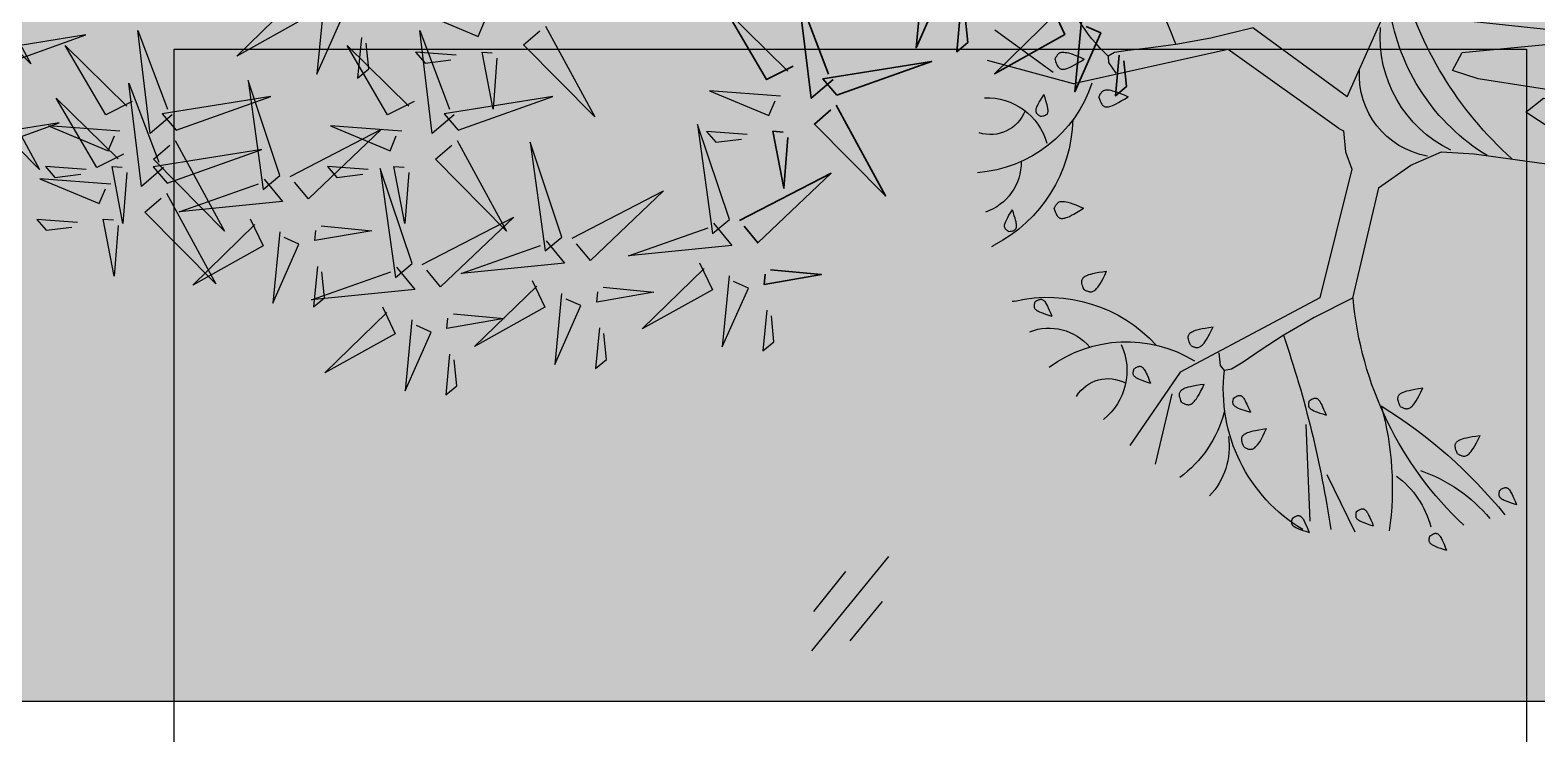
# Model space of a CAD drawing. Header units: millimetres. Extents: x -3567 to 83618, y -21481 to 19784.
# Drawn here: x 4691 to 5796, y 5631 to 6147 of the extents above; entities that cross this region are included whole.
import ezdxf

# ---------------------------------------------------------------- set-up
doc = ezdxf.new("R2010")
doc.units = ezdxf.units.MM
doc.header["$LTSCALE"] = 150
doc.linetypes.add('DASHED', pattern=[19.05, 12.7, -6.35])
for name, color, linetype in [('ad-Elevation 10', 8, 'Continuous'), ('ad-Furniture', 8, 'Continuous'), ('ad-Glass Sectionline', 140, 'Continuous')]:
    doc.layers.add(name, color=color, linetype=linetype)
doc.layers.add('ad-Landscape', color=7, linetype='Continuous', true_color=0x007f00)
doc.layers.add('ad-Landscape 2', color=7, linetype='Continuous', lineweight=35, true_color=0x264c00)

# ---------------------------------------------------------------- blocks, each defined once
blk = doc.blocks.new('bamboo')
at = {"layer": 'ad-Landscape'}
for points in [[(-522.5, -784.4), (-446.1, -924.8), (-556.4, -813.5), (-531, -791.7)], [(-37.9, -810.4), (-18.1, -852), (-127, -912.8), (-30.8, -819)], [(7.8, -830.7), (-2.8, -940.7), (37.7, -849.4), (14.9, -839.3)], [(265.2, -851.8), (154.9, -843.6), (247, -882.2), (256.7, -859.1)], [(-507.7, -932.3), (-361.1, -879.9), (-529.5, -906.9), (-507.7, -932.3)], [(-227.1, -1003.5), (-261, -1032.7), (-280.5, -872.8), (-234.3, -995)], [(66.1, -883.9), (60.1, -946.8), (77.4, -932.6), (73.3, -892.5)], [(209.8, -1003.5), (175.9, -1032.7), (156.4, -872.8), (202.6, -995)], [(351.2, -866.2), (427.7, -1006.6), (317.3, -895.4), (342.8, -873.5)], [(-288.9, -983), (-330, -1003.7), (-393.1, -896), (-297.3, -990.3)], [(148, -983), (106.8, -1003.7), (43.8, -896), (139.5, -990.3)], [(213.1, -911.3), (150.1, -906.6), (164.7, -923.5), (204.7, -918.6)], [(276.1, -916), (270.1, -994.8), (253.1, -906.4), (268.9, -907.6)], [(-508.9, -948), (-432.5, -1088.4), (-542.8, -977.2), (-517.4, -955.3)], [(-240.7, -1085.3), (-274.6, -1114.5), (-294.1, -954.6), (-248, -1076.9)], [(-60.1, -1097.9), (-109.5, -950.3), (-85.9, -1119.2), (-60.1, -1097.9)], [(-302.5, -1064.9), (-343.7, -1085.5), (-406.8, -977.8), (-311, -1072.1)], [(-221, -1027.7), (-74.4, -975.4), (-242.8, -1002.3), (-221, -1027.7)], [(215.9, -1027.7), (362.5, -975.4), (194.1, -1002.3), (215.9, -1027.7)], [(715.7, -974.6), (605.5, -966.3), (697.6, -1004.9), (707.3, -981.8)], [(-548.6, -1068.6), (-402.1, -1016.3), (-570.5, -1043.2), (-548.6, -1068.6)], [(-308.2, -1029.1), (-418.5, -1020.8), (-326.4, -1059.4), (-316.7, -1036.4)], [(-44.4, -1099.5), (97.5, -1025.9), (-15.9, -1134), (-37.3, -1108.1)], [(128.7, -1029.1), (18.4, -1020.8), (110.5, -1059.4), (120.2, -1036.4)], [(636.2, -1166.1), (586.8, -1018.5), (610.3, -1187.4), (636.2, -1166.1)], [(-222.2, -1043.5), (-145.8, -1183.9), (-256.1, -1072.6), (-230.7, -1050.8)], [(214.7, -1043.5), (291.1, -1183.9), (180.8, -1072.6), (206.2, -1050.8)], [(376.8, -1193.4), (327.4, -1045.8), (350.9, -1214.7), (376.8, -1193.4)], [(663.7, -1034), (600.7, -1029.3), (615.2, -1046.2), (655.2, -1041.3)], [(-234.6, -1109.5), (-88.1, -1057.2), (-256.5, -1084.1), (-234.6, -1109.5)], [(-360.3, -1088.6), (-423.3, -1083.8), (-408.7, -1100.8), (-368.8, -1095.8)], [(-297.3, -1093.3), (-303.3, -1172), (-320.3, -1083.6), (-304.5, -1084.8)], [(76.6, -1088.6), (13.6, -1083.8), (28.1, -1100.8), (68.1, -1095.8)], [(144.7, -1234.3), (95.3, -1086.7), (118.8, -1255.6), (144.7, -1234.3)], [(139.6, -1093.3), (133.6, -1172), (116.6, -1083.6), (132.3, -1084.8)], [(-321.9, -1110.9), (-432.1, -1102.7), (-340, -1141.2), (-330.3, -1118.2)], [(-84.4, -1103.5), (-56, -1138), (-216.2, -1154.2), (-93.1, -1110.6)], [(-235.8, -1125.3), (-159.4, -1265.7), (-269.7, -1154.4), (-244.3, -1132.6)], [(392.5, -1194.9), (534.4, -1121.4), (420.9, -1229.4), (399.6, -1203.5)], [(-373.9, -1170.4), (-436.9, -1165.7), (-422.4, -1182.6), (-382.4, -1177.7)], [(-310.9, -1175.1), (-316.9, -1253.9), (-334, -1165.5), (-318.2, -1166.6)], [(-106.2, -1164.9), (-86.3, -1206.5), (-195.3, -1267.4), (-99.1, -1173.5)], [(160.4, -1235.8), (302.3, -1162.3), (188.8, -1270.3), (167.5, -1244.4)], [(-60.5, -1185.2), (-71, -1295.3), (-30.6, -1204), (-53.4, -1193.8)], [(3.9, -1175.6), (82.5, -1183.2), (-6.2, -1198.4), (-4.7, -1182.7)], [(611.8, -1171.7), (640.3, -1206.2), (480.1, -1222.4), (603.2, -1178.8)], [(352.4, -1199), (380.9, -1233.5), (220.7, -1249.7), (343.8, -1206.1)], [(590.1, -1233.1), (609.9, -1274.7), (501, -1335.5), (597.2, -1241.7)], [(120.3, -1239.9), (148.8, -1274.4), (-11.4, -1290.6), (111.7, -1247)], [(-2.1, -1238.5), (-8.1, -1301.4), (9.1, -1287.1), (5, -1247.1)], [(330.7, -1260.4), (350.5, -1301.9), (241.6, -1362.8), (337.8, -1269)], [(635.8, -1253.4), (625.3, -1363.4), (665.7, -1272.1), (642.9, -1262)], [(376.4, -1280.6), (365.9, -1390.7), (406.3, -1299.4), (383.5, -1289.3)], [(440.8, -1271), (519.4, -1278.6), (430.7, -1293.8), (432.2, -1278.1)], [(98.6, -1301.3), (118.4, -1342.9), (9.5, -1403.7), (105.7, -1309.9)], [(694.2, -1306.6), (688.2, -1369.5), (705.4, -1355.3), (701.3, -1315.3)], [(144.3, -1321.5), (133.8, -1431.6), (174.2, -1340.3), (151.4, -1330.2)], [(208.7, -1311.9), (287.3, -1319.5), (198.6, -1334.7), (200.1, -1319)], [(434.8, -1333.9), (428.8, -1396.8), (446, -1382.6), (441.9, -1342.5)], [(202.7, -1374.8), (196.7, -1437.7), (213.9, -1423.5), (209.8, -1383.4)]]:
    blk.add_lwpolyline(points, dxfattribs=at)
at = {"layer": 'ad-Landscape 2'}
for points in [[(936.1, -789.8), (925.6, -899.8), (966.1, -808.5), (943.2, -798.4)], [(796.9, -949), (763, -978.1), (743.5, -818.2), (789.6, -940.5)], [(1136.2, -837.6), (1156, -879.2), (1047.1, -940.1), (1143.3, -846.3)], [(735.1, -928.5), (693.9, -949.2), (630.8, -841.5), (726.6, -935.8)], [(994.5, -843), (988.5, -905.9), (1005.7, -891.7), (1001.6, -851.6)], [(1181.9, -857.9), (1171.4, -968), (1211.8, -876.7), (1189, -866.6)], [(803, -973.2), (949.5, -920.8), (781.1, -947.8), (803, -973.2)], [(1240.3, -911.2), (1234.3, -974.1), (1251.5, -959.9), (1247.4, -919.8)], [(801.8, -988.9), (878.2, -1129.3), (767.9, -1018.1), (793.3, -996.2)], [(726.7, -1038.7), (720.7, -1117.5), (703.7, -1029.1), (719.4, -1030.3)], [(651.9, -1167.6), (793.8, -1094.1), (680.3, -1202.1), (659, -1176.3)], [(700.2, -1243.7), (778.8, -1251.3), (690.1, -1266.6), (691.6, -1250.8)]]:
    blk.add_lwpolyline(points, dxfattribs=at)
blk = doc.blocks.new('A$C279134A6')
at = {"layer": 'ad-Landscape', "linetype": 'Continuous'}
for p, q in [((313.1, 712.5), (317.1, 804.7)), ((333.1, 760.2), (359.9, 815)), ((185.4, 683.3), (169.6, 750.2)), ((352.6, 400.1), (423.7, 240.5)), ((72.2, 376.9), (16.7, 336.4))]:
    blk.add_line(p, q, dxfattribs=at)
for points in [[(431.2, 819.1), (431, 819.7), (430.9, 820.2), (430.8, 820.7), (430.7, 821.2), (430.6, 821.7), (430.6, 822.2), (430.5, 822.7), (430.5, 823.1), (430.6, 823.6), (430.7, 824), (430.8, 824.5), (431.1, 824.9), (431.4, 825.3), (431.8, 825.8), (432.3, 826.2), (432.9, 826.7), (433.7, 827.2), (434.6, 827.7), (435.8, 828.3), (437.3, 829), (439.2, 829.7), (441.5, 830.5), (444.2, 831.4), (447.4, 832.4)], [(431.2, 819.1), (432.3, 818.3), (433.3, 817.6), (434.2, 817.2), (434.9, 816.8), (435.6, 816.6), (436.1, 816.4), (436.6, 816.3), (437.1, 816.3), (437.6, 816.4), (438, 816.4), (438.4, 816.6), (438.9, 816.8), (439.3, 817.1), (439.8, 817.5), (440.3, 818), (440.8, 818.6), (441.3, 819.3), (441.9, 820.3), (442.5, 821.4), (443.2, 822.9), (444.1, 824.6), (445, 826.8), (446.1, 829.4), (447.4, 832.4)], [(300.1, 802.1), (300, 802.7), (299.8, 803.2), (299.7, 803.7), (299.6, 804.2), (299.6, 804.7), (299.5, 805.2), (299.5, 805.7), (299.5, 806.1), (299.5, 806.6), (299.6, 807), (299.8, 807.5), (300, 807.9), (300.3, 808.3), (300.7, 808.8), (301.2, 809.2), (301.9, 809.7), (302.6, 810.2), (303.6, 810.8), (304.8, 811.3), (306.3, 812), (308.1, 812.7), (310.4, 813.5), (313.1, 814.4), (316.4, 815.5)], [(300.1, 802.1), (301.3, 801.3), (302.3, 800.7), (303.2, 800.2), (303.9, 799.8), (304.5, 799.6), (305.1, 799.4), (305.6, 799.4), (306.1, 799.3), (306.5, 799.4), (306.9, 799.5), (307.4, 799.6), (307.8, 799.8), (308.3, 800.1), (308.7, 800.5), (309.2, 801), (309.7, 801.6), (310.2, 802.3), (310.8, 803.3), (311.5, 804.4), (312.2, 805.9), (313, 807.7), (314, 809.8), (315.1, 812.4), (316.4, 815.5)], [(361.3, 795.8), (361.2, 796.3), (361, 796.8), (360.9, 797.4), (360.8, 797.9), (360.7, 798.4), (360.7, 798.9), (360.7, 799.3), (360.7, 799.8), (360.7, 800.2), (360.8, 800.7), (361, 801.1), (361.2, 801.6), (361.5, 802), (361.9, 802.4), (362.4, 802.9), (363, 803.4), (363.8, 803.9), (364.8, 804.4), (366, 805), (367.5, 805.6), (369.3, 806.4), (371.6, 807.2), (374.3, 808.1), (377.5, 809.1)], [(361.3, 795.8), (362.5, 795), (363.5, 794.3), (364.3, 793.8), (365.1, 793.5), (365.7, 793.2), (366.3, 793.1), (366.8, 793), (367.2, 793), (367.7, 793), (368.1, 793.1), (368.6, 793.2), (369, 793.4), (369.5, 793.7), (369.9, 794.1), (370.4, 794.6), (370.9, 795.2), (371.4, 796), (372, 796.9), (372.6, 798.1), (373.4, 799.5), (374.2, 801.3), (375.2, 803.5), (376.3, 806), (377.5, 809.1)], [(497.8, 775.5), (497.6, 776), (497.5, 776.5), (497.4, 777.1), (497.3, 777.6), (497.2, 778.1), (497.2, 778.6), (497.1, 779), (497.1, 779.5), (497.2, 779.9), (497.3, 780.4), (497.4, 780.8), (497.7, 781.3), (498, 781.7), (498.4, 782.1), (498.9, 782.6), (499.5, 783.1), (500.3, 783.6), (501.2, 784.1), (502.4, 784.7), (503.9, 785.3), (505.8, 786.1), (508, 786.9), (510.8, 787.8), (514, 788.8)], [(497.8, 775.5), (498.9, 774.7), (499.9, 774), (500.8, 773.5), (501.5, 773.2), (502.2, 772.9), (502.7, 772.8), (503.2, 772.7), (503.7, 772.7), (504.2, 772.7), (504.6, 772.8), (505, 772.9), (505.5, 773.1), (505.9, 773.4), (506.4, 773.8), (506.9, 774.3), (507.4, 774.9), (507.9, 775.7), (508.5, 776.6), (509.1, 777.8), (509.8, 779.2), (510.7, 781), (511.6, 783.2), (512.7, 785.7), (514, 788.8)], [(254.4, 734.2), (253.5, 732.3), (252.9, 730.7), (252.5, 729.4), (252.2, 728.3), (252.1, 727.4), (252, 726.6), (252.1, 725.8), (252.2, 725.2), (252.4, 724.6), (252.6, 724), (252.9, 723.4), (253.3, 722.9), (253.9, 722.3), (254.5, 721.8), (255.4, 721.3), (256.3, 720.8), (257.5, 720.3), (259, 719.8), (260.7, 719.3), (262.8, 718.7), (265.3, 718.2), (268.2, 717.6), (271.7, 717), (275.8, 716.4)], [(254.4, 734.2), (255, 734.5), (255.7, 734.8), (256.4, 735.1), (257.1, 735.4), (257.7, 735.7), (258.4, 735.9), (259.1, 736.1), (259.7, 736.2), (260.3, 736.2), (261, 736.2), (261.6, 736.2), (262.3, 736), (263, 735.7), (263.7, 735.2), (264.5, 734.7), (265.3, 733.9), (266.2, 733), (267.2, 731.9), (268.3, 730.4), (269.5, 728.6), (270.8, 726.3), (272.3, 723.6), (273.9, 720.3), (275.8, 716.4)], [(457.9, 740.6), (457.1, 738.8), (456.5, 737.2), (456, 735.9), (455.8, 734.7), (455.6, 733.8), (455.6, 733), (455.6, 732.3), (455.7, 731.6), (455.9, 731), (456.1, 730.4), (456.5, 729.9), (456.9, 729.3), (457.4, 728.8), (458.1, 728.3), (458.9, 727.7), (459.9, 727.2), (461.1, 726.7), (462.5, 726.2), (464.2, 725.7), (466.3, 725.2), (468.8, 724.6), (471.8, 724.1), (475.2, 723.5), (479.3, 722.9)], [(457.9, 740.6), (458.6, 740.9), (459.3, 741.3), (459.9, 741.6), (460.6, 741.9), (461.3, 742.1), (461.9, 742.3), (462.6, 742.5), (463.2, 742.6), (463.9, 742.7), (464.5, 742.7), (465.1, 742.6), (465.8, 742.4), (466.5, 742.1), (467.2, 741.7), (468, 741.1), (468.8, 740.4), (469.7, 739.5), (470.7, 738.3), (471.8, 736.8), (473, 735), (474.3, 732.8), (475.8, 730), (477.5, 726.8), (479.3, 722.9)], [(326.6, 591.6), (193.3, 662.6), (145.5, 732.7)], [(194.9, 691.6), (194.1, 689.8), (193.5, 688.2), (193.1, 686.9), (192.8, 685.8), (192.6, 684.8), (192.6, 684), (192.6, 683.3), (192.8, 682.7), (192.9, 682), (193.2, 681.4), (193.5, 680.9), (193.9, 680.3), (194.4, 679.8), (195.1, 679.3), (195.9, 678.8), (196.9, 678.2), (198.1, 677.7), (199.5, 677.2), (201.2, 676.7), (203.3, 676.2), (205.8, 675.6), (208.8, 675.1), (212.3, 674.5), (216.3, 673.9)], [(194.9, 691.6), (195.6, 692), (196.3, 692.3), (197, 692.6), (197.6, 692.9), (198.3, 693.1), (199, 693.3), (199.6, 693.5), (200.2, 693.6), (200.9, 693.7), (201.5, 693.7), (202.1, 693.6), (202.8, 693.4), (203.5, 693.1), (204.2, 692.7), (205, 692.1), (205.8, 691.4), (206.8, 690.5), (207.7, 689.3), (208.8, 687.9), (210, 686), (211.4, 683.8), (212.8, 681.1), (214.5, 677.8), (216.3, 673.9)], [(244, 687.6), (243.9, 688.2), (243.8, 688.7), (243.7, 689.2), (243.6, 689.7), (243.5, 690.2), (243.4, 690.7), (243.4, 691.2), (243.4, 691.6), (243.5, 692.1), (243.6, 692.5), (243.7, 693), (243.9, 693.4), (244.2, 693.8), (244.7, 694.3), (245.2, 694.7), (245.8, 695.2), (246.6, 695.7), (247.5, 696.2), (248.7, 696.8), (250.2, 697.5), (252.1, 698.2), (254.3, 699), (257.1, 699.9), (260.3, 700.9)], [(244, 687.6), (245.2, 686.8), (246.2, 686.2), (247.1, 685.7), (247.8, 685.3), (248.5, 685.1), (249, 684.9), (249.5, 684.8), (250, 684.8), (250.4, 684.9), (250.9, 684.9), (251.3, 685.1), (251.8, 685.3), (252.2, 685.6), (252.7, 686), (253.2, 686.5), (253.7, 687.1), (254.2, 687.8), (254.8, 688.8), (255.4, 689.9), (256.1, 691.4), (256.9, 693.1), (257.9, 695.3), (259, 697.9), (260.3, 700.9)], [(316.2, 690.2), (316.1, 690.7), (316, 691.2), (315.9, 691.8), (315.8, 692.3), (315.7, 692.8), (315.6, 693.2), (315.6, 693.7), (315.6, 694.2), (315.7, 694.6), (315.8, 695.1), (315.9, 695.5), (316.1, 695.9), (316.4, 696.4), (316.9, 696.8), (317.4, 697.3), (318, 697.8), (318.8, 698.3), (319.7, 698.8), (320.9, 699.4), (322.4, 700), (324.3, 700.7), (326.5, 701.6), (329.3, 702.5), (332.5, 703.5)], [(316.2, 690.2), (317.4, 689.4), (318.4, 688.7), (319.3, 688.2), (320, 687.9), (320.7, 687.6), (321.2, 687.5), (321.7, 687.4), (322.2, 687.4), (322.6, 687.4), (323.1, 687.5), (323.5, 687.6), (324, 687.8), (324.4, 688.1), (324.9, 688.5), (325.4, 689), (325.9, 689.6), (326.4, 690.4), (327, 691.3), (327.6, 692.5), (328.3, 693.9), (329.2, 695.7), (330.1, 697.9), (331.2, 700.4), (332.5, 703.5)], [(403.2, 695.4), (402.4, 693.6), (401.8, 692), (401.4, 690.7), (401.1, 689.6), (401, 688.6), (400.9, 687.8), (401, 687.1), (401.1, 686.5), (401.2, 685.9), (401.5, 685.3), (401.8, 684.7), (402.2, 684.1), (402.7, 683.6), (403.4, 683.1), (404.2, 682.6), (405.2, 682.1), (406.4, 681.6), (407.8, 681), (409.6, 680.5), (411.6, 680), (414.1, 679.5), (417.1, 678.9), (420.6, 678.3), (424.7, 677.7)], [(403.2, 695.4), (403.9, 695.8), (404.6, 696.1), (405.3, 696.4), (406, 696.7), (406.6, 696.9), (407.3, 697.2), (407.9, 697.3), (408.6, 697.4), (409.2, 697.5), (409.8, 697.5), (410.5, 697.4), (411.1, 697.2), (411.8, 696.9), (412.6, 696.5), (413.3, 695.9), (414.2, 695.2), (415.1, 694.3), (416.1, 693.1), (417.1, 691.7), (418.4, 689.9), (419.7, 687.6), (421.2, 684.9), (422.8, 681.6), (424.7, 677.7)], [(148.9, 659.8), (148.8, 660.3), (148.7, 660.9), (148.5, 661.4), (148.4, 661.9), (148.4, 662.4), (148.3, 662.9), (148.3, 663.3), (148.3, 663.8), (148.3, 664.3), (148.4, 664.7), (148.6, 665.1), (148.8, 665.6), (149.1, 666), (149.5, 666.5), (150, 666.9), (150.7, 667.4), (151.4, 667.9), (152.4, 668.4), (153.6, 669), (155.1, 669.7), (156.9, 670.4), (159.2, 671.2), (161.9, 672.1), (165.2, 673.1)], [(148.9, 659.8), (150.1, 659), (151.1, 658.3), (152, 657.8), (152.7, 657.5), (153.3, 657.2), (153.9, 657.1), (154.4, 657), (154.9, 657), (155.3, 657), (155.8, 657.1), (156.2, 657.3), (156.6, 657.5), (157.1, 657.8), (157.5, 658.1), (158, 658.6), (158.5, 659.3), (159.1, 660), (159.6, 660.9), (160.3, 662.1), (161, 663.5), (161.8, 665.3), (162.8, 667.5), (163.9, 670.1), (165.2, 673.1)], [(358.2, 591.7), (321, 610.4), (291.7, 627.5), (269.5, 642), (253.4, 653.1), (242.3, 659.8), (235.5, 661.1), (231.8, 656.2), (230.5, 644.1)], [(203.4, 637.1), (202.6, 635.2), (202, 633.7), (201.5, 632.3), (201.2, 631.2), (201.1, 630.3), (201.1, 629.5), (201.1, 628.7), (201.2, 628.1), (201.4, 627.5), (201.6, 626.9), (201.9, 626.3), (202.4, 625.8), (202.9, 625.2), (203.5, 624.7), (204.4, 624.2), (205.4, 623.7), (206.5, 623.2), (208, 622.7), (209.7, 622.2), (211.8, 621.6), (214.3, 621.1), (217.2, 620.5), (220.7, 619.9), (224.8, 619.3)], [(203.4, 637.1), (204.1, 637.4), (204.7, 637.7), (205.4, 638.1), (206.1, 638.3), (206.8, 638.6), (207.4, 638.8), (208.1, 639), (208.7, 639.1), (209.3, 639.1), (210, 639.1), (210.6, 639.1), (211.3, 638.9), (212, 638.6), (212.7, 638.1), (213.5, 637.6), (214.3, 636.8), (215.2, 635.9), (216.2, 634.8), (217.3, 633.3), (218.5, 631.5), (219.8, 629.2), (221.3, 626.5), (223, 623.2), (224.8, 619.3)], [(54.6, 595.9), (54.5, 596.4), (54.4, 596.9), (54.3, 597.4), (54.2, 597.9), (54.1, 598.4), (54, 598.9), (54, 599.4), (54, 599.9), (54.1, 600.3), (54.2, 600.8), (54.3, 601.2), (54.5, 601.6), (54.8, 602.1), (55.2, 602.5), (55.8, 603), (56.4, 603.5), (57.2, 604), (58.1, 604.5), (59.3, 605.1), (60.8, 605.7), (62.7, 606.4), (64.9, 607.2), (67.7, 608.2), (70.9, 609.2)], [(54.6, 595.9), (55.8, 595), (56.8, 594.4), (57.7, 593.9), (58.4, 593.5), (59.1, 593.3), (59.6, 593.2), (60.1, 593.1), (60.6, 593.1), (61, 593.1), (61.5, 593.2), (61.9, 593.3), (62.4, 593.5), (62.8, 593.8), (63.3, 594.2), (63.8, 594.7), (64.2, 595.3), (64.8, 596.1), (65.3, 597), (66, 598.2), (66.7, 599.6), (67.5, 601.4), (68.5, 603.5), (69.6, 606.1), (70.9, 609.2)], [(356.9, 469), (326.6, 591.6)], [(382.6, 486.7), (357.8, 591.9)], [(101.8, 583.9), (101, 582.1), (100.4, 580.5), (100, 579.2), (99.7, 578.1), (99.5, 577.1), (99.5, 576.3), (99.6, 575.6), (99.7, 575), (99.8, 574.4), (100.1, 573.8), (100.4, 573.2), (100.8, 572.6), (101.3, 572.1), (102, 571.6), (102.8, 571.1), (103.8, 570.6), (105, 570.1), (106.4, 569.5), (108.1, 569), (110.2, 568.5), (112.7, 568), (115.7, 567.4), (119.2, 566.8), (123.2, 566.2)], [(101.8, 583.9), (102.5, 584.3), (103.2, 584.6), (103.9, 584.9), (104.5, 585.2), (105.2, 585.4), (105.9, 585.7), (106.5, 585.8), (107.2, 585.9), (107.8, 586), (108.4, 586), (109.1, 585.9), (109.7, 585.7), (110.4, 585.4), (111.1, 585), (111.9, 584.4), (112.8, 583.7), (113.7, 582.8), (114.7, 581.6), (115.7, 580.2), (116.9, 578.4), (118.3, 576.1), (119.8, 573.4), (121.4, 570.1), (123.2, 566.2)], [(29.7, 528.4), (29.3, 528.1), (28.8, 527.7), (28.4, 527.4), (28, 527.1), (27.6, 526.8), (27.2, 526.4), (26.9, 526.1), (26.6, 525.7), (26.4, 525.4), (26.2, 525), (26, 524.5), (25.9, 524.1), (25.8, 523.5), (25.8, 522.9), (25.9, 522.2), (26.1, 521.5), (26.4, 520.6), (26.7, 519.6), (27.3, 518.3), (28, 516.9), (28.9, 515.1), (30.1, 513), (31.6, 510.6), (33.4, 507.7)], [(29.7, 528.4), (31.1, 528.2), (32.3, 528.1), (33.3, 527.9), (34.1, 527.7), (34.7, 527.5), (35.2, 527.2), (35.7, 526.9), (36, 526.6), (36.4, 526.3), (36.6, 526), (36.9, 525.6), (37.1, 525.1), (37.2, 524.6), (37.3, 524), (37.4, 523.3), (37.4, 522.5), (37.3, 521.6), (37.1, 520.6), (36.8, 519.3), (36.4, 517.7), (35.9, 515.8), (35.2, 513.5), (34.4, 510.8), (33.4, 507.7)], [(73.3, 506.8), (73.9, 508.7), (74.4, 510.3), (75, 511.6), (75.5, 512.6), (76, 513.4), (76.5, 514.1), (77, 514.6), (77.5, 515), (78, 515.3), (78.6, 515.6), (79.2, 515.9), (79.9, 516), (80.6, 516.1), (81.5, 516), (82.4, 515.9), (83.5, 515.6), (84.7, 515.2), (86.1, 514.7), (87.8, 514), (89.7, 513), (92, 511.8), (94.6, 510.3), (97.6, 508.5), (101.1, 506.3)], [(73.3, 506.8), (73.6, 506), (73.9, 505.4), (74.2, 504.7), (74.6, 504), (74.9, 503.4), (75.3, 502.8), (75.6, 502.3), (76, 501.8), (76.5, 501.3), (77, 500.9), (77.5, 500.5), (78.1, 500.3), (78.9, 500), (79.7, 499.9), (80.7, 499.8), (81.8, 499.8), (83, 499.9), (84.5, 500.2), (86.3, 500.6), (88.4, 501.2), (90.9, 502), (93.8, 503.1), (97.2, 504.5), (101.1, 506.3)], [(382.6, 486.7), (413.2, 465.3), (442.6, 452.5), (473.8, 454.3), (542.7, 463.8)], [(344.6, 430.2), (349.1, 432.4), (350.9, 452.5), (356.9, 469)], [(566.2, 448.7), (547.1, 430.5), (523, 414.5), (539.8, 401.2), (587.4, 406.7), (583.8, 399.4), (477.4, 382.9), (453, 374.9), (462.2, 357.8), (561.8, 348.1), (554.4, 337.1), (431.6, 324.2), (433.4, 278.4), (444.4, 263.8), (497.6, 280.2), (493.9, 271.1), (462.7, 263.8), (470.1, 252.8), (492.1, 254.6), (490.3, 247.3), (449.9, 243.5)], [(59.8, 418.5), (59.3, 418.2), (58.9, 417.9), (58.4, 417.5), (58, 417.2), (57.7, 416.9), (57.3, 416.6), (57, 416.2), (56.7, 415.9), (56.4, 415.5), (56.2, 415.1), (56, 414.7), (55.9, 414.2), (55.9, 413.7), (55.9, 413), (56, 412.4), (56.1, 411.6), (56.4, 410.7), (56.8, 409.7), (57.3, 408.5), (58, 407), (59, 405.2), (60.2, 403.2), (61.6, 400.7), (63.4, 397.8)], [(59.8, 418.5), (61.2, 418.4), (62.4, 418.2), (63.3, 418), (64.1, 417.8), (64.8, 417.6), (65.3, 417.3), (65.7, 417), (66.1, 416.8), (66.4, 416.4), (66.7, 416.1), (66.9, 415.7), (67.1, 415.3), (67.3, 414.7), (67.4, 414.1), (67.4, 413.5), (67.4, 412.7), (67.3, 411.8), (67.1, 410.7), (66.9, 409.4), (66.5, 407.8), (66, 405.9), (65.3, 403.7), (64.5, 401), (63.4, 397.8)], [(344.6, 430.2), (239.1, 354.8)], [(115.9, 400.4), (116.5, 402.3), (117.1, 403.9), (117.6, 405.2), (118.1, 406.2), (118.6, 407), (119.1, 407.7), (119.6, 408.2), (120.1, 408.6), (120.6, 408.9), (121.2, 409.2), (121.8, 409.5), (122.5, 409.6), (123.2, 409.7), (124.1, 409.6), (125, 409.5), (126.1, 409.2), (127.3, 408.9), (128.8, 408.3), (130.4, 407.6), (132.3, 406.6), (134.6, 405.4), (137.2, 403.9), (140.2, 402.1), (143.7, 399.9)], [(115.9, 400.4), (116.2, 399.6), (116.5, 399), (116.8, 398.3), (117.2, 397.6), (117.5, 397), (117.9, 396.4), (118.2, 395.9), (118.7, 395.4), (119.1, 394.9), (119.6, 394.5), (120.1, 394.1), (120.7, 393.9), (121.5, 393.6), (122.3, 393.5), (123.3, 393.4), (124.4, 393.4), (125.7, 393.5), (127.2, 393.8), (128.9, 394.2), (131, 394.8), (133.5, 395.6), (136.4, 396.7), (139.8, 398.1), (143.7, 399.9)], [(352.6, 400.1), (262.6, 334.3)], [(239.1, 354.8), (91.7, 387.5), (9.7, 365.3)], [(74, 364.4), (74.6, 366.3), (75.2, 367.9), (75.7, 369.2), (76.2, 370.3), (76.7, 371.1), (77.2, 371.7), (77.7, 372.2), (78.2, 372.6), (78.7, 373), (79.3, 373.3), (79.9, 373.5), (80.6, 373.7), (81.3, 373.7), (82.2, 373.7), (83.1, 373.5), (84.2, 373.3), (85.4, 372.9), (86.9, 372.4), (88.5, 371.6), (90.4, 370.7), (92.7, 369.5), (95.3, 368), (98.3, 366.2), (101.8, 364)], [(263, 334.1), (222.6, 344.1), (189.3, 350.2), (162.9, 353.6), (143.5, 355.7), (130.8, 357.8), (124.7, 361.2), (125.1, 367.3), (131.9, 377.4)], [(74, 364.4), (74.3, 363.7), (74.6, 363), (74.9, 362.3), (75.3, 361.7), (75.6, 361.1), (76, 360.5), (76.3, 359.9), (76.8, 359.4), (77.2, 359), (77.7, 358.6), (78.2, 358.2), (78.8, 357.9), (79.6, 357.7), (80.4, 357.5), (81.4, 357.5), (82.5, 357.5), (83.8, 357.6), (85.3, 357.8), (87, 358.2), (89.1, 358.8), (91.6, 359.7), (94.5, 360.8), (97.9, 362.2), (101.8, 364)]]:
    blk.add_lwpolyline(points, dxfattribs=at)
for centre, radius, start, end in [((389.9, 679.2), 155.4, 120.8041, 186.6856), ((-673.3, 960.8), 1021, 340.9443, 351.6517), ((695.6, 561.7), 338.7, 133.1945, 174.9132), ((100, 773), 295.6, 344.6527, 7.9404), ((346.5, 833.1), 89, 306.6105, 345.0455), ((141.3, 1090.6), 464.8, 301.6227, 321.1035), ((374.9, 896), 147.4, 288.8165, 320.5033), ((172.1, 733.8), 67.9, 351.7576, 43.6802), ((128.2, 673.6), 110.4, 14.2876, 54.1159), ((83.4, 661.2), 59.2, 335.0444, 51.6546), ((124.5, 703.8), 35, 211.1943, 298.9324), ((142.2, 758), 124.4, 233.6853, 301.3784), ((67, 731.1), 139.9, 257.0811, 317.7415), ((68.4, 671), 50.4, 248.5531, 320.17), ((1.1, 443.7), 155, 77.0811, 78.0944), ((88, 678.8), 155, 241.3469, 242.3602), ((-48.8, 417.6), 139.9, 1.6998, 62.3602), ((-8.7, 462.4), 50.4, 359.2713, 70.8882), ((-9.2, 348.3), 124.4, 18.0629, 85.7559), ((442.7, 379.2), 78.5, 99.9707, 183.8141), ((503.6, 343.4), 119.5, 115.952, 184.5818), ((590, 286.7), 198.8, 121.5506, 171.5132), ((751.7, 192.1), 360.5, 132.1856, 164.9693), ((12.6, 401), 35, 20.5089, 108.247), ((9.1, 460.1), 59.2, 267.7867, 344.3968), ((230.2, 247.1), 155.4, 132.7556, 198.6371), ((-760.6, 724.4), 1021, 327.7895, 338.4969)]:
    blk.add_arc(centre, radius, start, end, dxfattribs=at)
blk = doc.blocks.new('zw$EEF9')
at = {"layer": 'ad-Glass Sectionline'}
for points in [[(-28.2, -34.6), (28.2, 34.6)], [(-26.8, -5.8), (-3.4, 23.4)], [(-0.3, -27.4), (23.6, 1.4)]]:
    blk.add_lwpolyline(points, dxfattribs=at)
blk = doc.blocks.new('$ZCDB_AUDIT_GENERATED_1E8537')
at = {"layer": 'ad-Elevation 10', "linetype": 'DASHED'}
blk.add_lwpolyline([(1071.7, -100), (1171.7, -100), (1171.7, -2880), (1071.7, -2880)], close=True, dxfattribs=at)
at = {"layer": 'ad-Glass Sectionline', "transparency": 33554585}
blk.add_lwpolyline([(1186.7, -2051.7), (2178.3, -2051.7), (2178.3, -2865), (1186.7, -2865)], close=True, dxfattribs=at)
blk.add_blockref('zw$EEF9', (1682.5, -2458.3))
blk = doc.blocks.new('$ZCDB_AUDIT_GENERATED_1E8529')
at = {"true_color": 0x7f5f3f, "transparency": 33554610}
h = blk.add_hatch(dxfattribs=at)
h.set_pattern_fill('DOTS', color=37, scale=20, angle=360)
h.set_pattern_definition([(360, (-800139.518, 271344.397), (15.875, 31.75), [0, -31.75])])
h.paths.add_polyline_path([(450, -2530), (2915, -2530), (2915, -450), (450, -450)])
at = {"layer": 'ad-Elevation 10'}
blk.add_lwpolyline([(450, -2530), (2915, -2530), (2915, -450), (450, -450)], close=True, dxfattribs=at)
blk.add_blockref('$ZCDB_AUDIT_GENERATED_1E8537', (0, 0))
at = {"layer": 'ad-Landscape', "linetype": 'Continuous', "xscale": 0.473259546584505, "yscale": 0.473259546584505, "zscale": 0.473259546584505}
blk.add_blockref('bamboo', (1292.6, -1624.9), dxfattribs=at)
at = {"layer": 'ad-Landscape', "xscale": -0.7689692653037794, "yscale": 0.7689692653037794, "zscale": 0.7689692653037794, "rotation": 180.0000000000003}
blk.add_blockref('A$C279134A6', (1775.6, -1779.1), dxfattribs=at)
blk = doc.blocks.new('zw$2927')
at = {"layer": 'ad-Furniture', "rotation": 359.9999999999996}
blk.add_blockref('$ZCDB_AUDIT_GENERATED_1E8529', (-8510, -5435), dxfattribs=at)
blk = doc.blocks.new('1625_East Villa')
at = {"layer": 'ad-Furniture', "rotation": 360}
blk.add_blockref('zw$2927', (12120, 13620), dxfattribs=at)

msp = doc.modelspace()

# ---------------------------------------------------------------- block references
msp.add_blockref('1625_East Villa', (0, 0))

doc.saveas('drawing.dxf')
